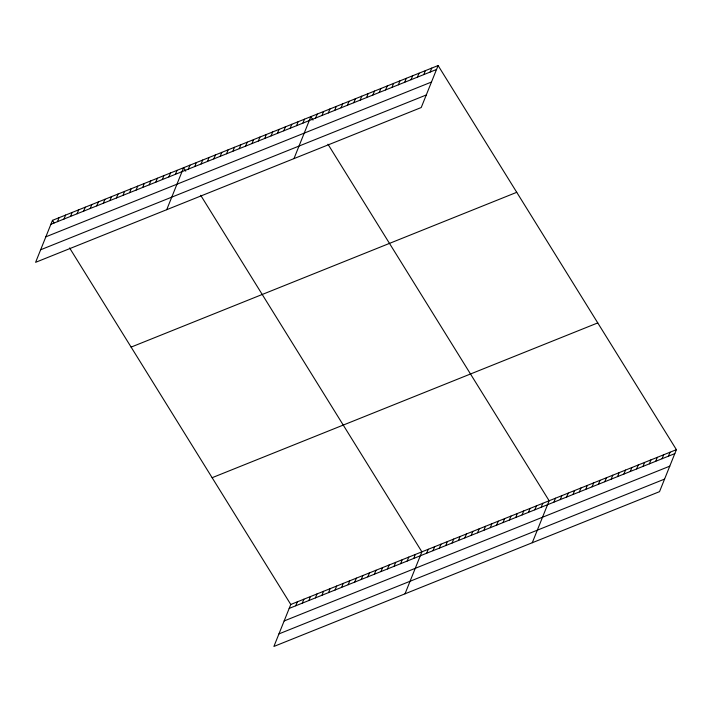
<?xml version="1.0" encoding="UTF-8"?>
<svg xmlns="http://www.w3.org/2000/svg" width="712" height="712" viewBox="0 0 712 712"><rect width="100%" height="100%" fill="white"/><g stroke="black" fill="none" stroke-linecap="round" stroke-linejoin="round"><path stroke-width="1.07" d="M438.103 65.549L52.474 220.346L35.6 262.327L421.228 107.53L438.103 65.549L676.4 449.673L659.526 491.654L273.897 646.452L290.772 604.47L676.4 449.673M57.45 221.655L59.034 217.712M64 219.02L65.584 215.086M70.559 216.395L72.143 212.452M77.119 213.76L78.703 209.817M83.669 211.126L85.253 207.192M90.228 208.5L91.812 204.558M96.779 205.866L98.363 201.923M103.338 203.232L104.922 199.298M109.897 200.606L111.481 196.663M116.448 197.972L118.032 194.029M123.007 195.337L124.591 191.403M129.557 192.712L131.142 188.769M136.117 190.077L137.701 186.135M142.676 187.443L144.26 183.509M149.226 184.817L150.81 180.875M155.786 182.183L157.37 178.24M162.336 179.549L163.92 175.615M168.895 176.923L170.48 172.98M175.455 174.289L177.03 170.346M166.715 209.693L183.589 167.712L185.734 171.165M188.369 169.1L189.953 165.166M194.732 166.546L196.316 162.612M201.095 163.991L202.68 160.058M207.459 161.437L209.043 157.503M213.822 158.883L215.407 154.949M220.186 156.329L221.77 152.395M226.55 153.774L228.134 149.84M232.913 151.22L234.497 147.286M239.268 148.666L240.852 144.732M245.631 146.111L247.215 142.178M251.995 143.557L253.579 139.623M258.358 141.003L259.942 137.069M264.722 138.448L266.306 134.515M271.085 135.894L272.669 131.96M277.449 133.34L279.033 129.406M283.812 130.785L285.396 126.852M290.176 128.231L291.76 124.297M296.539 125.677L298.123 121.743M302.903 123.132L304.487 119.189M293.967 158.616L310.85 116.635L312.986 120.079M315.63 118.023L317.214 114.08M321.993 115.469L323.577 111.526M328.357 112.914L329.932 108.972M334.711 110.36L336.295 106.417M341.075 107.806L342.659 103.863M347.438 105.251L349.022 101.309M353.802 102.697L355.386 98.754M360.165 100.143L361.749 96.2M366.529 97.589L368.113 93.646M372.892 95.034L374.476 91.091M379.256 92.48L380.84 88.537M385.619 89.926L387.203 85.983M391.983 87.371L393.567 83.429M398.346 84.817L399.93 80.874M404.71 82.263L406.294 78.32M411.073 79.708L412.657 75.766M417.437 77.154L419.021 73.211M423.791 74.6L425.375 70.657M430.155 72.046L431.739 68.103M295.747 605.779L297.322 601.836M302.297 603.144L303.882 599.21M308.857 600.519L310.441 596.576M315.407 597.884L316.991 593.942M321.966 595.25L323.551 591.316M328.517 592.624L330.101 588.682M335.076 589.99L336.66 586.047M341.635 587.356L343.22 583.422M348.186 584.73L349.77 580.787M354.745 582.096L356.329 578.153M361.296 579.461L362.88 575.519M367.855 576.836L369.439 572.893M374.414 574.201L375.998 570.259M380.965 571.567L382.549 567.624M387.524 568.933L389.108 564.999M394.074 566.307L395.658 562.364M400.633 563.673L402.218 559.73M407.193 561.038L408.777 557.104M413.743 558.413L415.327 554.47M405.012 593.817L421.887 551.836L200.704 195.31M426.666 553.224L428.25 549.281M433.03 550.67L434.614 546.727M439.393 548.115L440.977 544.173M445.757 545.561L447.341 541.618M452.111 543.007L453.695 539.064M458.475 540.452L460.059 536.51M464.838 537.898L466.422 533.956M471.202 535.344L472.786 531.401M477.565 532.79L479.149 528.847M483.929 530.235L485.513 526.293M490.292 527.681L491.876 523.747M496.656 525.127L498.24 521.193M503.019 522.572L504.603 518.639M509.383 520.018L510.967 516.084M515.746 517.464L517.33 513.53M522.11 514.909L523.694 510.976M528.473 512.355L530.057 508.421M534.837 509.801L536.421 505.867M541.191 507.247L542.775 503.313M532.264 542.74L549.139 500.758L327.965 144.225M553.918 502.138L555.502 498.204M560.282 499.584L561.866 495.65M566.645 497.029L568.229 493.096M573.009 494.475L574.593 490.541M579.372 491.921L580.956 487.987M585.736 489.367L587.32 485.433M592.099 486.812L593.683 482.878M598.463 484.267L600.047 480.324M604.826 481.713L606.41 477.77M611.19 479.158L612.774 475.216M617.553 476.604L619.137 472.661M623.917 474.05L625.501 470.107M630.28 471.495L631.856 467.553M636.635 468.941L638.219 464.998M642.998 466.387L644.582 462.444M649.362 463.832L650.946 459.89M655.725 461.278L657.309 457.335M662.089 458.724L663.673 454.781M668.452 456.169L670.037 452.227M50.89 224.289L436.518 69.491M45.844 236.838L431.472 82.04M40.646 249.778L426.274 94.981M131.115 347.109L516.743 192.311M212.131 477.707L597.76 322.91M289.188 608.413L674.816 453.615M284.141 620.962L669.769 466.164M278.944 633.894L664.572 479.096M52.474 220.346L54.085 222.936M69.598 247.945L290.772 604.47"/></g></svg>
